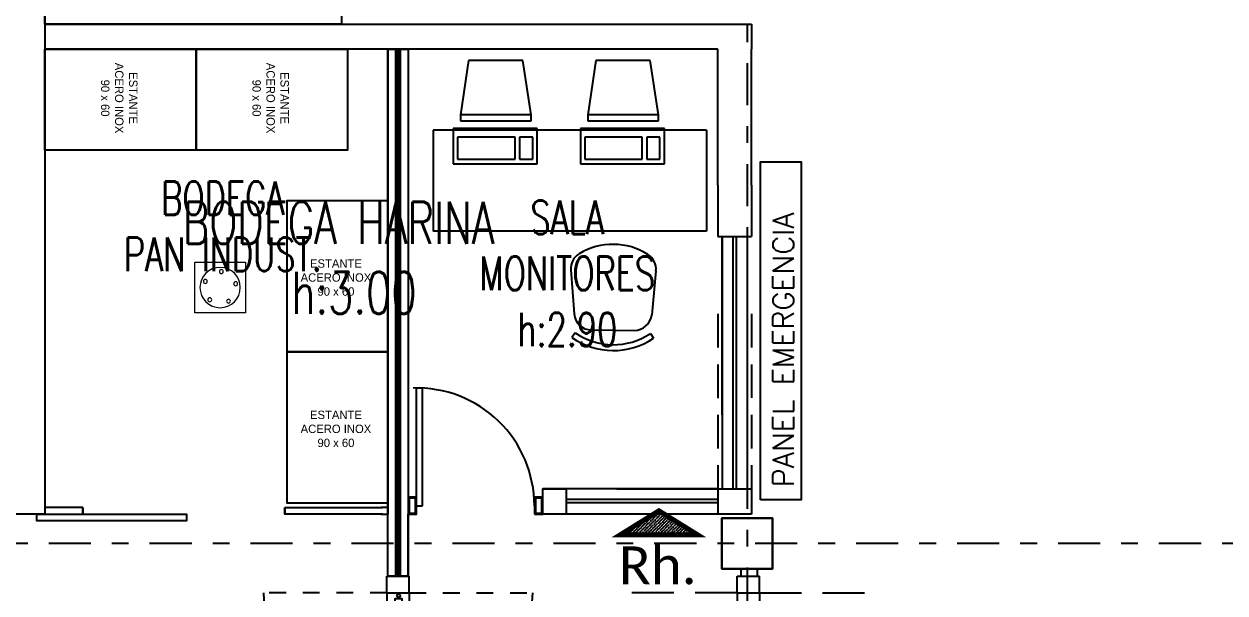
# Model space of a CAD drawing. Header units: millimetres. Extents: x 340 to 1003762, y 22 to 362022.
# Drawn here: x 399.85 to 406.99, y 90.05 to 93.44 of the extents above; entities that cross this region are included whole.
import ezdxf
from ezdxf.xclip import XClip

# ---------------------------------------------------------------- set-up
doc = ezdxf.new("R2010")
doc.units = ezdxf.units.MM
doc.header["$XCLIPFRAME"] = 0
for name, pattern in [('LSBB_P_002 - PLANTA 1° NIVEL SALA DE VENTAS$0$000_ALTILLO PROPUESTA$0$HIDDEN', [0.375, 0.25, -0.125]), ('LSBB_P_002 - PLANTA 1° NIVEL SALA DE VENTAS$0$CONTINUOS', [0]), ('LSBB_P_002 - PLANTA 1° NIVEL SALA DE VENTAS$0$DASHDOT2', [0.5, 0.25, -0.125, 0, -0.125]), ('LSBB_P_002 - PLANTA 1° NIVEL SALA DE VENTAS$0$DASHED', [0.75, 0.5, -0.25]), ('LSBB_P_002 - PLANTA 1° NIVEL SALA DE VENTAS$0$HIDDEN2', [0.1875, 0.125, -0.0625])]:
    doc.linetypes.add(name, pattern=pattern)
for name, color, linetype in [('LSBB_P_002 - PLANTA 1° NIVEL SALA DE VENTAS$0$A-DEMOLICIONES', 30, 'LSBB_P_002 - PLANTA 1° NIVEL SALA DE VENTAS$0$DASHED'), ('LSBB_P_002 - PLANTA 1° NIVEL SALA DE VENTAS$0$A-Equipamiento acero inox', 8, 'Continuous'), ('LSBB_P_002 - PLANTA 1° NIVEL SALA DE VENTAS$0$A-MALLA ACMA', 6, 'LSBB_P_002 - PLANTA 1° NIVEL SALA DE VENTAS$0$CONTINUOS'), ('LSBB_P_002 - PLANTA 1° NIVEL SALA DE VENTAS$0$A-PANEL CAMARA NUEVO', 10, 'LSBB_P_002 - PLANTA 1° NIVEL SALA DE VENTAS$0$CONTINUOS'), ('LSBB_P_002 - PLANTA 1° NIVEL SALA DE VENTAS$0$A-PILETAS NUEVAS', 8, 'Continuous'), ('LSBB_P_002 - PLANTA 1° NIVEL SALA DE VENTAS$0$A-PUERTAS NUEVAS', 10, 'Continuous'), ('LSBB_P_002 - PLANTA 1° NIVEL SALA DE VENTAS$0$A-SE CONSTRUYE RELLENO', 10, 'LSBB_P_002 - PLANTA 1° NIVEL SALA DE VENTAS$0$CONTINUOS'), ('LSBB_P_002 - PLANTA 1° NIVEL SALA DE VENTAS$0$A-TDA', 14, 'Continuous'), ('LSBB_P_002 - PLANTA 1° NIVEL SALA DE VENTAS$0$A-Textos', 2, 'Continuous'), ('LSBB_P_002 - PLANTA 1° NIVEL SALA DE VENTAS$0$DJAMB', 8, 'Continuous'), ('LSBB_P_002 - PLANTA 1° NIVEL SALA DE VENTAS$0$EJES', 8, 'LSBB_P_002 - PLANTA 1° NIVEL SALA DE VENTAS$0$DASHDOT2'), ('LSBB_P_002 - PLANTA 1° NIVEL SALA DE VENTAS$0$ESTRUCTURA', 5, 'Continuous'), ('LSBB_P_002 - PLANTA 1° NIVEL SALA DE VENTAS$0$MUROS', 5, 'Continuous'), ('LSBB_P_002 - PLANTA 1° NIVEL SALA DE VENTAS$0$N- EXTINTOR O RH', 1, 'Continuous'), ('LSBB_P_002 - PLANTA 1° NIVEL SALA DE VENTAS$0$PUERTAS', 2, 'Continuous'), ('LSBB_P_002 - PLANTA 1° NIVEL SALA DE VENTAS$0$TABIQUE', 3, 'Continuous'), ('LSBB_P_002 - PLANTA 1° NIVEL SALA DE VENTAS$0$TABIQUE VIDRIO', 4, 'Continuous'), ('XREF', 7, 'Continuous')]:
    doc.layers.add(name, color=color, linetype=linetype)
doc.styles.add('LSBB_P_002 - PLANTA 1° NIVEL SALA DE VENTAS$0$Estilo1', font='GOTHIC.TTF', dxfattribs={"height": 0.24})
doc.styles.add('LSBB_P_002 - PLANTA 1° NIVEL SALA DE VENTAS$0$ROMANS', font='romans')
doc.styles.add('LSBB_P_002 - PLANTA 1° NIVEL SALA DE VENTAS$0$STANDARD', font='txt')

# ---------------------------------------------------------------- blocks, each defined once
blk = doc.blocks.new('LSBB_P_002 - PLANTA 1° NIVEL SALA DE VENTAS$0$PPL doble')
at = {"layer": 'LSBB_P_002 - PLANTA 1° NIVEL SALA DE VENTAS$0$PUERTAS'}
for p, q in [((0, -0.1323), (0, 0)), ((0.1002, 0), (0, 0)), ((0.1002, -0.1323), (0.1002, 0)), ((1.6985, -0.1323), (1.6985, 0)), ((1.6985, 0), (1.7987, 0)), ((1.7987, -0.1323), (1.7987, 0)), ((0.1002, -0.1323), (0, -0.1323)), ((1.6985, -0.1323), (1.7987, -0.1323))]:
    blk.add_line(p, q, dxfattribs=at)
at = {"layer": 'LSBB_P_002 - PLANTA 1° NIVEL SALA DE VENTAS$0$PUERTAS', "color": 8, "linetype": 'LSBB_P_002 - PLANTA 1° NIVEL SALA DE VENTAS$0$HIDDEN2', "ltscale": 0.5}
for p, q in [((0.1002, 0), (1.6985, 0)), ((0.1002, -0.1323), (1.6985, -0.1323))]:
    blk.add_line(p, q, dxfattribs=at)
at = {"layer": 'LSBB_P_002 - PLANTA 1° NIVEL SALA DE VENTAS$0$PUERTAS', "color": 2, "ltscale": 0.5}
for p, q in [((0.1582, -0.0733), (0.1582, -0.0535)), ((0.8994, -0.0535), (0.1582, -0.0535)), ((0.8994, -0.0733), (0.8994, -0.0535)), ((0.8994, -0.0733), (0.8994, -0.0535)), ((0.8994, -0.0733), (0.8994, -0.0535)), ((0.8994, -0.0733), (0.8994, -0.0535)), ((0.8994, -0.0535), (1.6406, -0.0535)), ((1.6406, -0.0733), (1.6406, -0.0535)), ((0.8994, -0.0733), (0.1582, -0.0733)), ((0.8994, -0.0733), (1.6406, -0.0733))]:
    blk.add_line(p, q, dxfattribs=at)
at = {"layer": 'LSBB_P_002 - PLANTA 1° NIVEL SALA DE VENTAS$0$PUERTAS', "color": 4}
for p, q in [((0.2328, -0.0463), (0.2328, -0.0535)), ((0.2328, -0.0463), (0.3107, -0.0463)), ((1.566, -0.0463), (1.488, -0.0463)), ((1.566, -0.0463), (1.566, -0.0535)), ((0.2328, -0.0805), (0.2328, -0.0733)), ((0.2328, -0.0805), (0.3107, -0.0805)), ((1.566, -0.0805), (1.488, -0.0805)), ((1.566, -0.0805), (1.566, -0.0733))]:
    blk.add_line(p, q, dxfattribs=at)
at = {"layer": 'LSBB_P_002 - PLANTA 1° NIVEL SALA DE VENTAS$0$PUERTAS', "color": 8, "linetype": 'LSBB_P_002 - PLANTA 1° NIVEL SALA DE VENTAS$0$HIDDEN2', "ltscale": 0.5}
for points in [[(0.1002, 0), (0.1002, 0.733)], [(1.6985, 0), (1.6985, 0.733)], [(0.1002, -0.1323), (0.1002, -0.8653)], [(1.6985, -0.1323), (1.6985, -0.8653)]]:
    blk.add_lwpolyline(points, dxfattribs=at)
at = {"layer": 'LSBB_P_002 - PLANTA 1° NIVEL SALA DE VENTAS$0$PUERTAS', "color": 4, "elevation": 0.0106}
for points in [[(0.2328, -0.0733), (0.2328, -0.0825), (0.1337, -0.0825), (0.1337, -0.0446), (0.2328, -0.0446), (0.2328, -0.0535)], [(1.566, -0.0733), (1.566, -0.0825), (1.6651, -0.0825), (1.6651, -0.0446), (1.566, -0.0446), (1.566, -0.0535)]]:
    blk.add_lwpolyline(points, dxfattribs=at)
at = {"layer": 'LSBB_P_002 - PLANTA 1° NIVEL SALA DE VENTAS$0$PUERTAS', "color": 4}
for centre in [(0.1167, -0.0634, 0.0106), (1.6821, -0.0634, 0.0106)]:
    blk.add_circle(centre, 0.0099, dxfattribs=at)
at = {"layer": 'LSBB_P_002 - PLANTA 1° NIVEL SALA DE VENTAS$0$PUERTAS', "color": 8, "linetype": 'LSBB_P_002 - PLANTA 1° NIVEL SALA DE VENTAS$0$HIDDEN2', "ltscale": 0.5}
for centre, start, end in [((0.1002, -0.0661), 0.19691, 90), ((1.6986, -0.0662), 90.00174, 179.80067), ((0.1002, -0.0661), 270, 359.80309), ((1.6986, -0.0661), 180.19933, 269.99826)]:
    blk.add_arc(centre, 0.7992, start, end, dxfattribs=at)
at = {"layer": 'LSBB_P_002 - PLANTA 1° NIVEL SALA DE VENTAS$0$PUERTAS', "color": 4}
for centre, radius, start, end in [((0.9126, -1.451, 0.0106), 1.4824, 93.06876, 103.02898), ((0.8315, -0.0194, 0.0106), 0.0486, 315.44758, 87.93215), ((0.9672, -0.0194, 0.0106), 0.0486, 92.06785, 224.55242), ((0.8861, -1.451, 0.0106), 1.4824, 76.97102, 86.93124), ((0.2042, 1.6036, 0.0106), 1.6533, 273.69384, 283.08232), ((1.5945, 1.6036, 0.0106), 1.6533, 256.91768, 266.30616), ((0.2042, -1.7304, 0.0106), 1.6533, 76.91768, 86.30616), ((0.9126, 1.3242, 0.0106), 1.4824, 256.97102, 266.93124), ((0.8315, -0.1074, 0.0106), 0.0486, 272.06785, 44.55242), ((0.9672, -0.1074, 0.0106), 0.0486, 135.44758, 267.93215), ((0.8861, 1.3242, 0.0106), 1.4824, 273.06876, 283.02898), ((1.5945, -1.7304, 0.0106), 1.6533, 93.69384, 103.08232)]:
    blk.add_arc(centre, radius, start, end, dxfattribs=at)
blk = doc.blocks.new('LSBB_P_002 - PLANTA 1° NIVEL SALA DE VENTAS$0$A$C0FAC5B8E')
at = {"layer": 'LSBB_P_002 - PLANTA 1° NIVEL SALA DE VENTAS$0$A-TDA'}
blk.add_lwpolyline([(0, 0.256), (2.0096, 0.256), (2.0096, 0.0142), (0, 0.0142)], close=True, dxfattribs=at)
at = {"layer": 'LSBB_P_002 - PLANTA 1° NIVEL SALA DE VENTAS$0$A-TDA', "style": 'LSBB_P_002 - PLANTA 1° NIVEL SALA DE VENTAS$0$ROMANS'}
blk.add_text('PANEL EMERGENCIA', height=0.125, dxfattribs=at).set_placement((0.0768, 0.0575))
blk = doc.blocks.new('LSBB_P_002 - PLANTA 1° NIVEL SALA DE VENTAS$0$A$C00632C71')
blk.add_lwpolyline([(-0.6343, -0.2961), (-0.6343, 0.3039), (0.2657, 0.3039), (0.2657, -0.2961)], close=True)
at = {"insert": (-0.0835, 0.0133), "char_height": 0.05, "width": 1.904178, "attachment_point": 2, "rotation": 270, "style": 'LSBB_P_002 - PLANTA 1° NIVEL SALA DE VENTAS$0$Estilo1'}
blk.add_mtext('\\A1;{\\fCentury Gothic|b0|i0|c0|p34;ESTANTE\\PACERO INOX\\P90 x 60 }', dxfattribs=at)
blk = doc.blocks.new('LSBB_P_002 - PLANTA 1° NIVEL SALA DE VENTAS$0$A$C69995B83')
at = {"linetype": 'Continuous', "lineweight": 20}
for p, q in [((0, 0), (-0.3, 0)), ((-0.3, 0), (-0.3, -0.3)), ((0, -0.3), (0, 0)), ((-0.3, -0.3), (0, -0.3))]:
    blk.add_line(p, q, dxfattribs=at)
at = {"linetype": 'Continuous', "lineweight": 20, "const_width": 0.00333}
blk.add_lwpolyline([(-0.3, -0.3), (-0.3, 0), (0, 0), (0, -0.3)], close=True, dxfattribs=at)
at = {"linetype": 'Continuous', "lineweight": 20}
for centre, radius in [((-0.15, -0.15), 0.1199), ((-0.1863, -0.062), 0.0117), ((-0.0775, -0.0883), 0.0117), ((-0.2449, -0.1573), 0.0117), ((-0.2449, -0.1573), 0.0117), ((-0.0689, -0.1999), 0.0117), ((-0.1724, -0.2425), 0.0117)]:
    blk.add_circle(centre, radius, dxfattribs=at)
blk = doc.blocks.new('LSBB_P_002 - PLANTA 1° NIVEL SALA DE VENTAS$0$JAMB')
at = {"color": 0}
for points in [[(-0.5, -0.5), (0.5, -0.5), (0.5, 0.5), (-0.5, 0.5)], [(-0.375, -0.4375), (0.375, -0.4375), (0.375, 0.4375), (-0.375, 0.4375)]]:
    blk.add_lwpolyline(points, close=True, dxfattribs=at)
blk = doc.blocks.new('LSBB_P_002 - PLANTA 1° NIVEL SALA DE VENTAS$0$A$C1DC406FA')
at = {"layer": 'LSBB_P_002 - PLANTA 1° NIVEL SALA DE VENTAS$0$N- EXTINTOR O RH', "linetype": 'ByBlock'}
h = blk.add_hatch(dxfattribs=at)
h.set_pattern_fill('ANSI36,_I', color=256, scale=0.105, style=2)
h.set_pattern_definition([(45, (7209.541527, -17711.555046), (0.006960582377, 0.0255221353835), [0.0328125, -0.0065625, 0, -0.0065625])])
h.paths.add_polyline_path([(0.283, 0.5447), (0.5135, 0.4015), (0.0526, 0.4015)])
at = {"layer": 'LSBB_P_002 - PLANTA 1° NIVEL SALA DE VENTAS$0$N- EXTINTOR O RH', "const_width": 0.03}
blk.add_lwpolyline([(0.283, 0.5447), (0.283, 0.5447), (0.5135, 0.4015), (0.0526, 0.4015)], close=True, dxfattribs=at)
at = {"layer": 'LSBB_P_002 - PLANTA 1° NIVEL SALA DE VENTAS$0$N- EXTINTOR O RH', "insert": (0.2756, 0.2194), "char_height": 0.225, "width": 5.007389, "attachment_point": 5, "style": 'LSBB_P_002 - PLANTA 1° NIVEL SALA DE VENTAS$0$STANDARD'}
blk.add_mtext('{\\fCalibri|b0|i0|c0|p34;Rh.}', dxfattribs=at)
blk = doc.blocks.new('LSBB_P_002 - PLANTA 1° NIVEL SALA DE VENTAS$0$RH. EXISTENTE')
at = {"layer": 'LSBB_P_002 - PLANTA 1° NIVEL SALA DE VENTAS$0$N- EXTINTOR O RH', "color": 20}
blk.add_blockref('LSBB_P_002 - PLANTA 1° NIVEL SALA DE VENTAS$0$A$C1DC406FA', (818.632, 304.8153), dxfattribs=at)
blk = doc.blocks.new('LSBB_P_002 - PLANTA 1° NIVEL SALA DE VENTAS$0$DR1H902')
at = {"color": 0}
for p, q in [((-0.5, 0), (-0.5, 1)), ((-0.5, 1), (-0.45, 1)), ((-0.45, 0), (-0.45, 1)), ((-0.5, 0), (-0.45, 0))]:
    blk.add_line(p, q, dxfattribs=at)
blk.add_arc((-0.5, 0), 1, 0, 91.707, dxfattribs=at)
blk = doc.blocks.new('LSBB_P_002 - PLANTA 1° NIVEL SALA DE VENTAS$0$DEMOL')
at = {"layer": 'LSBB_P_002 - PLANTA 1° NIVEL SALA DE VENTAS$0$A-DEMOLICIONES', "linetype": 'LSBB_P_002 - PLANTA 1° NIVEL SALA DE VENTAS$0$000_ALTILLO PROPUESTA$0$HIDDEN', "ltscale": 0.8}
for p, q in [((1019.2645, 306.5306), (1019.2645, 305.4906)), ((1019.4645, 306.5311), (1019.4645, 305.4906))]:
    blk.add_line(p, q, dxfattribs=at)
at = {"layer": 'LSBB_P_002 - PLANTA 1° NIVEL SALA DE VENTAS$0$A-DEMOLICIONES', "ltscale": 0.5}
for p, q in [((1019.5005, 305.0156), (1019.4013, 305.0156)), ((1019.4013, 305.0156), (1019.4013, 304.9718)), ((1019.5005, 304.9718), (1019.5005, 305.0156)), ((1019.3796, 304.9718), (1019.512, 304.9718)), ((1019.3796, 304.8715), (1019.3796, 304.9718)), ((1019.4013, 304.9718), (1019.5005, 304.9718)), ((1019.512, 304.8715), (1019.512, 304.9718)), ((1019.3796, 304.8715), (1018.6458, 304.8715)), ((1019.3796, 304.8715), (1019.512, 304.8715)), ((1019.3796, 304.8715), (1019.3796, 303.2715)), ((1019.512, 304.8715), (1020.2458, 304.8715)), ((1019.512, 304.8715), (1019.512, 303.2715))]:
    blk.add_line(p, q, dxfattribs=at)
at = {"layer": 'LSBB_P_002 - PLANTA 1° NIVEL SALA DE VENTAS$0$A-DEMOLICIONES', "linetype": 'LSBB_P_002 - PLANTA 1° NIVEL SALA DE VENTAS$0$000_ALTILLO PROPUESTA$0$HIDDEN', "ltscale": 0.8, "style": 'LSBB_P_002 - PLANTA 1° NIVEL SALA DE VENTAS$0$ROMANS', "width": 0.7}
for s, p in [('BODEGA HARINA', (1016.0856, 306.9483, 0)), ('h:3.00', (1016.7314, 306.5316, 0))]:
    blk.add_text(s, height=0.25, dxfattribs=at).set_placement(p)
blk = doc.blocks.new('LSBB_P_002 - PLANTA 1° NIVEL SALA DE VENTAS', base_point=(223.5696, 14.2202))
at = {"layer": 'LSBB_P_002 - PLANTA 1° NIVEL SALA DE VENTAS$0$A-Equipamiento acero inox'}
for p, q in [((817.7837, 308.0389), (817.7363, 307.7155)), ((818.1067, 308.0389), (817.7837, 308.0389)), ((818.1554, 307.7155), (818.1067, 308.0389)), ((818.5404, 308.0389), (818.493, 307.7155)), ((818.8633, 308.0389), (818.5404, 308.0389)), ((818.9121, 307.7155), (818.8633, 308.0389)), ((817.7363, 307.7155), (817.7363, 307.6784)), ((818.1554, 307.7155), (817.7363, 307.7155)), ((818.1554, 307.6784), (818.1554, 307.7155)), ((818.1554, 307.6784), (818.1554, 307.7155)), ((818.493, 307.7155), (818.493, 307.6784)), ((818.9121, 307.7155), (818.493, 307.7155)), ((818.9121, 307.6784), (818.9121, 307.7155)), ((818.9121, 307.6784), (818.9121, 307.7155)), ((817.6921, 307.6343), (817.6921, 307.4242)), ((818.191, 307.6343), (817.6921, 307.6343)), ((817.7363, 307.6784), (818.1554, 307.6784)), ((818.191, 307.4242), (818.191, 307.6343)), ((818.4488, 307.6343), (818.4488, 307.4242)), ((818.9477, 307.6343), (818.4488, 307.6343)), ((818.493, 307.6784), (818.9121, 307.6784)), ((818.9477, 307.4242), (818.9477, 307.6343)), ((817.5738, 307.6237), (817.5738, 307.0237)), ((819.1972, 307.6237), (817.5738, 307.6237)), ((817.7184, 307.5818), (817.7184, 307.4505)), ((818.0597, 307.5818), (817.7184, 307.5818)), ((818.0597, 307.4505), (818.0597, 307.5818)), ((818.1648, 307.5818), (818.086, 307.5818)), ((818.086, 307.5818), (818.086, 307.4505)), ((818.1648, 307.4505), (818.1648, 307.5818)), ((818.475, 307.5818), (818.475, 307.4505)), ((818.8164, 307.5818), (818.475, 307.5818)), ((818.8164, 307.4505), (818.8164, 307.5818)), ((818.9214, 307.5818), (818.8427, 307.5818)), ((818.8427, 307.5818), (818.8427, 307.4505)), ((818.9214, 307.4505), (818.9214, 307.5818)), ((819.1972, 307.6237), (819.1972, 307.0237)), ((817.6921, 307.4242), (818.191, 307.4242)), ((817.7184, 307.4505), (818.0597, 307.4505)), ((818.086, 307.4505), (818.1648, 307.4505)), ((818.4488, 307.4242), (818.9477, 307.4242)), ((818.475, 307.4505), (818.8164, 307.4505)), ((818.8427, 307.4505), (818.9214, 307.4505)), ((819.1972, 307.0237), (817.5738, 307.0237)), ((818.3916, 306.7926), (818.4115, 306.531)), ((818.8976, 306.7872), (818.872, 306.526)), ((818.417, 306.4195), (818.3973, 306.3913)), ((818.5133, 306.4356), (818.7682, 306.4329)), ((818.8641, 306.4147), (818.8832, 306.3861))]:
    blk.add_line(p, q, dxfattribs=at)
for centre, radius, start, end in [((818.6421, 306.5547), 0.3899, 57.79053, 120.97659), ((818.4945, 306.8005), 0.1032, 120.97659, 184.3533), ((818.7949, 306.7972), 0.1032, 354.41382, 57.79053), ((818.5144, 306.5388), 0.1032, 184.3533, 269.38356), ((818.7693, 306.5361), 0.1032, 269.38356, 354.41382), ((818.6441, 306.7438), 0.3959, 235.00321, 303.7639), ((818.6441, 306.7438), 0.4303, 235.00321, 303.7639)]:
    blk.add_arc(centre, radius, start, end, dxfattribs=at)
at = {"layer": 'LSBB_P_002 - PLANTA 1° NIVEL SALA DE VENTAS$0$A-MALLA ACMA'}
blk.add_line((817.3045, 308.1051), (817.3045, 305.3406), dxfattribs=at)
for points in [[(815.4906, 305.3806), (815.2645, 305.3806)], [(815.4906, 305.3806), (815.4906, 305.3406), (815.4906, 305.3406), (815.4906, 305.3806), (815.4906, 305.3806)], [(816.6921, 305.3806), (817.2724, 305.3806)], [(816.6921, 305.3806), (816.6921, 305.3406), (816.6921, 305.3406), (816.6921, 305.3806), (816.6921, 305.3806)], [(817.3045, 305.3806), (817.2645, 305.3806)], [(815.2645, 305.3406), (815.4906, 305.3406)], [(817.2724, 305.3406), (816.6921, 305.3406)], [(817.2645, 305.3406), (817.3045, 305.3406)]]:
    blk.add_lwpolyline(points, dxfattribs=at)
blk.add_lwpolyline([(815.2172, 305.3406), (816.1073, 305.3406), (816.1073, 305.3006), (815.2172, 305.3006)], close=True, dxfattribs=at)
at = {"layer": 'LSBB_P_002 - PLANTA 1° NIVEL SALA DE VENTAS$0$A-PANEL CAMARA NUEVO'}
for points in [[(815.2645, 308.2551), (815.2645, 310.8196), (817.0273, 310.8196), (817.0273, 309.389)], [(817.0273, 308.489), (817.0273, 308.2551), (815.2645, 308.2551)]]:
    blk.add_lwpolyline(points, dxfattribs=at)
at = {"layer": 'LSBB_P_002 - PLANTA 1° NIVEL SALA DE VENTAS$0$A-SE CONSTRUYE RELLENO', "const_width": 0.04}
blk.add_lwpolyline([(817.3645, 308.1051), (817.3645, 304.9718)], dxfattribs=at)
at = {"layer": 'LSBB_P_002 - PLANTA 1° NIVEL SALA DE VENTAS$0$EJES'}
for p, q in [((819.4395, 327.8225), (819.4395, 242.5191)), ((879.7376, 305.1656), (769.0572, 305.1656))]:
    blk.add_line(p, q, dxfattribs=at)
at = {"layer": 'LSBB_P_002 - PLANTA 1° NIVEL SALA DE VENTAS$0$ESTRUCTURA'}
for points in [[(819.5895, 305.3156), (819.5895, 305.0156), (819.2895, 305.0156), (819.2895, 305.3156)], [(819.5895, 305.0156), (819.5895, 305.3156), (819.2895, 305.3156), (819.2895, 305.0156)], [(819.5895, 305.3156), (819.5895, 305.0156), (819.2895, 305.0156), (819.2895, 305.3156)]]:
    blk.add_lwpolyline(points, close=True, dxfattribs=at)
at = {"layer": 'LSBB_P_002 - PLANTA 1° NIVEL SALA DE VENTAS$0$MUROS'}
for p, q in [((815.2645, 313.3406), (815.2645, 305.5406)), ((815.2645, 313.3406), (815.2645, 305.5406)), ((815.2645, 313.3406), (815.2645, 305.5406)), ((815.2645, 308.2551), (819.4645, 308.2551)), ((815.2645, 308.2551), (819.4645, 308.2551)), ((819.4645, 308.2551), (819.4645, 308.1051)), ((819.4645, 308.2551), (819.4645, 308.1051)), ((815.2645, 308.1406), (815.2645, 305.3406)), ((815.2645, 308.1406), (815.2645, 305.3406)), ((819.2645, 308.1051), (815.2645, 308.1051)), ((819.2645, 307.2975), (819.2645, 306.9906)), ((819.2645, 307.2975), (819.2645, 306.9906)), ((819.4645, 307.2975), (819.4645, 306.9911)), ((819.4645, 307.2975), (819.4645, 306.9911)), ((819.2645, 306.9906), (819.4645, 306.9911)), ((819.2645, 305.4906), (819.4645, 305.4906)), ((819.2645, 305.4906), (819.2645, 305.3406)), ((819.2645, 305.4906), (819.2645, 305.3406)), ((819.4645, 305.4906), (819.4645, 305.3406)), ((819.4645, 305.4906), (819.4645, 305.3406)), ((815.2645, 305.3406), (795.7995, 305.3406)), ((819.4645, 305.3406), (819.2645, 305.3406)), ((819.4645, 305.3406), (819.2645, 305.3406))]:
    blk.add_line(p, q, dxfattribs=at)
for points in [[(819.2645, 307.2975), (819.2645, 308.1051)], [(819.2645, 307.2975), (819.2645, 308.1051)], [(819.4645, 307.2975), (819.4645, 308.1051)], [(819.4645, 307.2975), (819.4645, 308.1051)]]:
    blk.add_lwpolyline(points, dxfattribs=at)
at = {"layer": 'LSBB_P_002 - PLANTA 1° NIVEL SALA DE VENTAS$0$TABIQUE'}
for points in [[(817.3045, 304.9718), (817.3045, 308.1051), (817.4245, 308.1051), (817.4245, 304.9718), (817.3045, 304.9718)], [(817.4245, 304.9718), (817.4245, 305.3406)]]:
    blk.add_lwpolyline(points, dxfattribs=at)
blk.add_lwpolyline([(818.2245, 305.3406), (818.2245, 305.4906), (818.3645, 305.4906), (818.3645, 305.3406)], close=True, dxfattribs=at)
at = {"layer": 'LSBB_P_002 - PLANTA 1° NIVEL SALA DE VENTAS$0$TABIQUE VIDRIO', "color": 2}
for p, q in [((819.2904, 306.9907), (819.2904, 305.4907)), ((819.4404, 306.9907), (819.4404, 305.4907)), ((819.2645, 305.4906), (818.2245, 305.4906)), ((818.2245, 305.3406), (818.2245, 305.4906)), ((819.2645, 305.4906), (818.3645, 305.4906)), ((819.2645, 305.3406), (818.2245, 305.3406)), ((819.2645, 305.3406), (818.2245, 305.3406))]:
    blk.add_line(p, q, dxfattribs=at)
at = {"layer": 'LSBB_P_002 - PLANTA 1° NIVEL SALA DE VENTAS$0$TABIQUE VIDRIO', "color": 4}
for p, q in [((819.354, 306.9907), (819.354, 305.4907)), ((819.354, 306.9907), (819.354, 305.4907)), ((819.374, 306.9907), (819.374, 305.4907)), ((819.374, 306.9907), (819.374, 305.4907)), ((819.2645, 305.427), (818.3645, 305.427)), ((819.2645, 305.427), (818.3645, 305.427)), ((819.2645, 305.407), (818.3645, 305.407)), ((819.2645, 305.407), (818.3645, 305.407))]:
    blk.add_line(p, q, dxfattribs=at)
at = {"layer": 'LSBB_P_002 - PLANTA 1° NIVEL SALA DE VENTAS$0$TABIQUE VIDRIO', "color": 2}
for points in [[(819.2904, 305.9307), (819.2904, 306.9907)], [(818.6645, 305.4906), (819.2645, 305.4906)]]:
    blk.add_lwpolyline(points, dxfattribs=at)
at = {"layer": 'LSBB_P_002 - PLANTA 1° NIVEL SALA DE VENTAS$0$A-DEMOLICIONES'}
blk.add_blockref('LSBB_P_002 - PLANTA 1° NIVEL SALA DE VENTAS$0$DEMOL', (-200, 0), dxfattribs=at)
at = {"layer": 'LSBB_P_002 - PLANTA 1° NIVEL SALA DE VENTAS$0$A-Equipamiento acero inox'}
for p in [(815.8988, 307.8012), (816.7988, 307.8012)]:
    blk.add_blockref('LSBB_P_002 - PLANTA 1° NIVEL SALA DE VENTAS$0$A$C00632C71', p, dxfattribs=at)
at = {"layer": 'LSBB_P_002 - PLANTA 1° NIVEL SALA DE VENTAS$0$A-Equipamiento acero inox', "rotation": 90}
for p in [(817.0084, 306.9394), (817.0084, 306.0394)]:
    blk.add_blockref('LSBB_P_002 - PLANTA 1° NIVEL SALA DE VENTAS$0$A$C00632C71', p, dxfattribs=at)
at = {"layer": 'LSBB_P_002 - PLANTA 1° NIVEL SALA DE VENTAS$0$A-PILETAS NUEVAS', "xscale": -1, "rotation": 90}
blk.add_blockref('LSBB_P_002 - PLANTA 1° NIVEL SALA DE VENTAS$0$A$C69995B83', (816.1565, 306.5379), dxfattribs=at)
at = {"layer": 'LSBB_P_002 - PLANTA 1° NIVEL SALA DE VENTAS$0$A-PUERTAS NUEVAS', "xscale": -0.6999999999999318, "yscale": -0.6999999999999318, "zscale": 2, "rotation": 180}
blk.add_blockref('LSBB_P_002 - PLANTA 1° NIVEL SALA DE VENTAS$0$DR1H902', (817.8245, 305.3906), dxfattribs=at)
blk.add_blockref('LSBB_P_002 - PLANTA 1° NIVEL SALA DE VENTAS$0$DR1H902', (817.8245, 305.3906), dxfattribs=at)
at = {"layer": 'LSBB_P_002 - PLANTA 1° NIVEL SALA DE VENTAS$0$A-TDA', "rotation": 90}
blk.add_blockref('LSBB_P_002 - PLANTA 1° NIVEL SALA DE VENTAS$0$A$C0FAC5B8E', (819.7742, 305.425), dxfattribs=at)
at = {"layer": 'LSBB_P_002 - PLANTA 1° NIVEL SALA DE VENTAS$0$DJAMB', "xscale": 0.05000000000006821, "zscale": 2}
for p, yscale in [((817.4495, 305.3906), 0.1000000000000227), ((817.4495, 305.3906), 0.0999999999999659), ((818.1995, 305.3906), 0.1000000000000227), ((818.1995, 305.3906), 0.0999999999999659)]:
    blk.add_blockref('LSBB_P_002 - PLANTA 1° NIVEL SALA DE VENTAS$0$JAMB', p, dxfattribs=dict(at, yscale=yscale))
at = {"layer": 'LSBB_P_002 - PLANTA 1° NIVEL SALA DE VENTAS$0$N- EXTINTOR O RH'}
blk.add_blockref('LSBB_P_002 - PLANTA 1° NIVEL SALA DE VENTAS$0$RH. EXISTENTE', (0, 0), dxfattribs=at)
at = {"layer": 'LSBB_P_002 - PLANTA 1° NIVEL SALA DE VENTAS$0$PUERTAS', "xscale": 1.001035087596847, "yscale": 1.001035087596847, "zscale": 1.001035087596847, "rotation": 270}
blk.add_blockref('LSBB_P_002 - PLANTA 1° NIVEL SALA DE VENTAS$0$PPL doble', (817.4307, 304.9718), dxfattribs=at)
at = {"layer": 'LSBB_P_002 - PLANTA 1° NIVEL SALA DE VENTAS$0$A-Textos', "char_height": 0.2, "width": 3.652653, "attachment_point": 2, "style": 'LSBB_P_002 - PLANTA 1° NIVEL SALA DE VENTAS$0$ROMANS'}
for s, insert in [('{\\W0.7;BODEGA \\PPAN INDUST.}', (816.3227, 307.3194)), ('{\\W0.7;SALA\\PMONITORES\\Ph:2.90}', (818.3703, 307.2051))]:
    blk.add_mtext(s, dxfattribs=dict(at, insert=insert))

msp = doc.modelspace()

# ---------------------------------------------------------------- block references
at = {"layer": 'XREF'}
ref = msp.add_blockref('LSBB_P_002 - PLANTA 1° NIVEL SALA DE VENTAS', (-191.719, -200.5998), dxfattribs=at)
XClip(ref).set_block_clipping_path([(755.454857474, 236.6800249606), (887.3150098981, 333.6713636781)])

doc.saveas('drawing.dxf')
